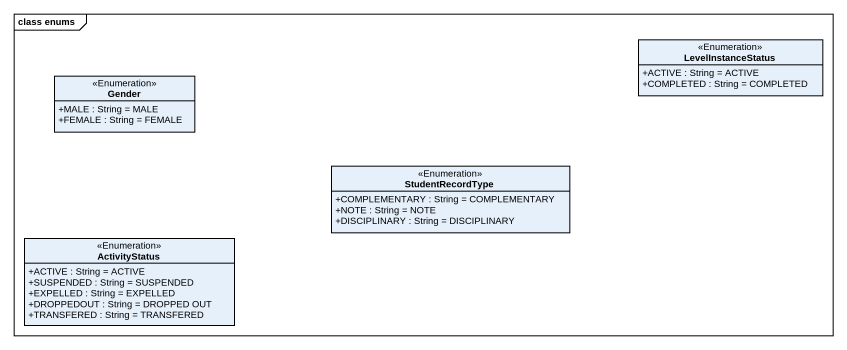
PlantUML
@startuml
mainframe class enums
hide circle
hide empty members
skinparam classAttributeIconSize 0
class LevelInstanceStatus <<Enumeration>> {
  +ACTIVE : String = ACTIVE
  +COMPLETED : String = COMPLETED
}
class Gender <<Enumeration>> {
  +MALE : String = MALE
  +FEMALE : String = FEMALE
}
class StudentRecordType <<Enumeration>> {
  +COMPLEMENTARY : String = COMPLEMENTARY
  +NOTE : String = NOTE
  +DISCIPLINARY : String = DISCIPLINARY
}
class ActivityStatus <<Enumeration>> {
  +ACTIVE : String = ACTIVE
  +SUSPENDED : String = SUSPENDED
  +EXPELLED : String = EXPELLED
  +DROPPEDOUT : String = DROPPED OUT
  +TRANSFERED : String = TRANSFERED
}
@enduml
